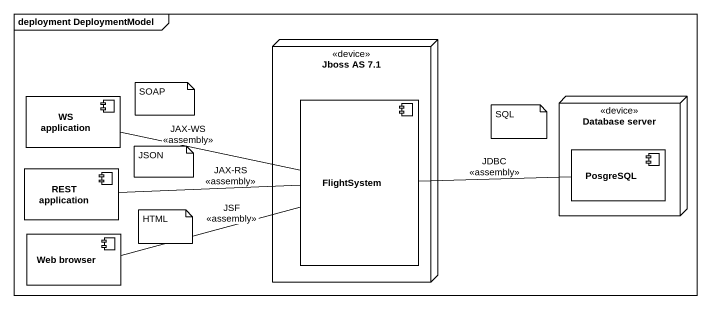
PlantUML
@startuml
mainframe deployment DeploymentModel
node "Jboss AS 7.1" as Jboss_AS_7_1 <<device>> {
  component FlightSystem
}
component "WS application" as WS_application
node "Database server" as Database_server <<device>> {
  component PosgreSQL
}
component "REST application" as REST_application
component "Web browser" as Web_browser
WS_application -right- FlightSystem : JAX-WS\n<<assembly>>
FlightSystem -right- PosgreSQL : JDBC\n<<assembly>>
REST_application -right- FlightSystem : JAX-RS\n<<assembly>>
Web_browser -right- FlightSystem : JSF\n<<assembly>>
note as N1
  SOAP
end note
note as N2
  SQL
end note
note as N3
  JSON
end note
note as N4
  HTML
end note
@enduml
